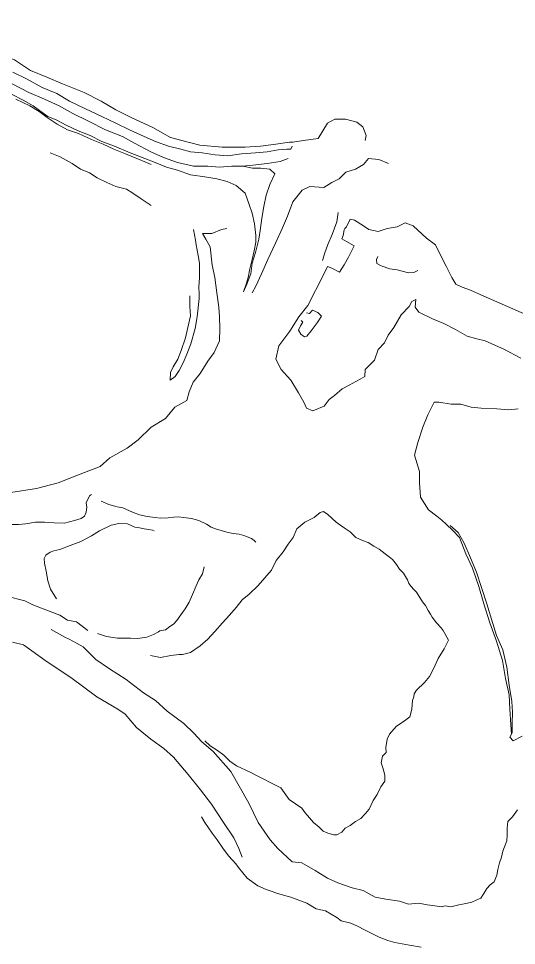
# Model space of a CAD drawing. Extents: x 683321 to 688873, y 7661944 to 7668387.
# Drawn here: x 686852.1 to 687111.4, y 7664700.9 to 7665184 of the extents above; entities that cross this region are included whole.
import ezdxf

# ---------------------------------------------------------------- set-up
doc = ezdxf.new("R2010")
doc.units = 0
doc.header["$MEASUREMENT"] = 0
doc.layers.add('01 CRESTA_Line', color=3, linetype='Continuous', lineweight=20)

msp = doc.modelspace()

# ---------------------------------------------------------------- linework, layer by layer
at = {"layer": '01 CRESTA_Line'}
for points in [[(686805.25, 7665184, 4021.77), (686808.06, 7665180, 4021.45), (686818.19, 7665176, 4024.51), (686827.81, 7665171.5, 4026.57), (686838.38, 7665167, 4027.41), (686849.94, 7665162.5, 4028.15), (686858.25, 7665157, 4027.46), (686866.75, 7665153.5, 4028.01), (686875.06, 7665150, 4029.84), (686886.19, 7665145.5, 4032.07), (686895.19, 7665141, 4032.69), (686902.81, 7665136.5, 4032.68), (686910.81, 7665132.5, 4032.37), (686922.38, 7665127, 4031.39), (686926.81, 7665124.5, 4030.68)], [(686849.06, 7665156, 4021.47), (686856.19, 7665152.5, 4021.85), (686864.31, 7665148, 4022.06), (686871.94, 7665145, 4022.38), (686878.69, 7665141, 4022.49), (686886.94, 7665137, 4022.77), (686895.38, 7665133, 4023.2), (686902.81, 7665129.5, 4023.37), (686909.81, 7665126, 4023.81), (686917.56, 7665122.5, 4024.03), (686923.5, 7665120, 4024.19), (686930.25, 7665117.5, 4024.51), (686936.62, 7665116, 4024.78), (686941.69, 7665114.5, 4024.92), (686947.69, 7665114, 4025.18), (686954.5, 7665113, 4025.34), (686961.12, 7665112.5, 4025.49), (686968.13, 7665113.5, 4025.6), (686975.56, 7665114, 4025.7), (686981.63, 7665114.5, 4025.89), (686987.38, 7665115.5, 4025.96), (686991.88, 7665116, 4026.09), (686993.94, 7665116, 4026.16), (686994.56, 7665117.5, 4026.17)], [(686992.44, 7665111, 4024.59), (686988.37, 7665109.5, 4025.6), (686981.63, 7665108.5, 4025.94), (686974.19, 7665107.5, 4025.73), (686968.75, 7665107, 4025.79), (686963.25, 7665107, 4025.7), (686956.56, 7665106.5, 4025.71), (686950.62, 7665107, 4026.03), (686943.19, 7665107, 4026.35), (686934.81, 7665109, 4025.93), (686927.62, 7665111.5, 4025.83), (686921, 7665114.5, 4025.31), (686912.5, 7665119, 4024.5), (686906.25, 7665122.5, 4023.81), (686897.44, 7665126, 4023.45), (686888.56, 7665130.5, 4023.03), (686880.38, 7665134.5, 4022.86), (686873.19, 7665138.5, 4022.6), (686865.62, 7665142, 4022.34), (686857.38, 7665145.5, 4022.18), (686848.75, 7665150, 4021.61)], [(686848.44, 7665144.5, 4022.66), (686854.5, 7665141.5, 4023.21), (686859.62, 7665138.5, 4023.63), (686863.06, 7665136, 4023.72), (686867.38, 7665133, 4023.63), (686872.06, 7665131, 4023.45), (686876.94, 7665128.5, 4023.59), (686883.13, 7665125.5, 4023.94), (686889.44, 7665123, 4024.19), (686895.44, 7665120, 4024.44), (686902.12, 7665117.5, 4024.55), (686910.25, 7665114, 4025.05), (686917.88, 7665111, 4025.47), (686923.31, 7665109, 4025.73), (686929.19, 7665106.5, 4025.77), (686934.94, 7665105, 4026.14), (686941.69, 7665102.5, 4026.09), (686949.06, 7665101.5, 4026.36), (686955.31, 7665100.5, 4026.79), (686960.75, 7665099, 4026.8), (686965.5, 7665097, 4026.47), (686970.06, 7665093, 4026.45), (686972.13, 7665087, 4026.78), (686973.69, 7665082.5, 4026.91), (686975, 7665077, 4027.19), (686975.75, 7665071, 4027.24), (686975.69, 7665067.5, 4027.28), (686974.88, 7665063, 4027.22), (686973.69, 7665058.5, 4027.12), (686972.56, 7665053.5, 4027.03), (686971.75, 7665049, 4027.11), (686970.69, 7665045.5, 4026.76), (686969.25, 7665041.5, 4026.73), (686971.06, 7665045.5, 4026.57), (686973.12, 7665051, 4026.94), (686973.69, 7665056.5, 4026.81), (686975.56, 7665062, 4026.72), (686977.25, 7665069, 4026.46), (686977.94, 7665073.5, 4026.4), (686978.88, 7665080, 4026.18), (686979.81, 7665086, 4025.97), (686981.13, 7665092, 4025.79), (686983, 7665097.5, 4025.69), (686985.63, 7665103, 4025.59), (686982.94, 7665105.5, 4025.75), (686978.31, 7665106, 4025.9), (686974, 7665106, 4025.83), (686968.88, 7665107, 4025.78)], [(686921.13, 7665108, 4025.47), (686918.69, 7665109, 4025.19), (686913.62, 7665111, 4025.3), (686907.75, 7665113.5, 4024.99), (686901.69, 7665116, 4024.52), (686896.19, 7665118.5, 4024.42), (686890, 7665121, 4024.15), (686883.38, 7665124, 4024), (686877.56, 7665126, 4023.55), (686872.25, 7665129, 4023.37), (686867, 7665132.5, 4023.38), (686862.81, 7665135.5, 4023.76), (686858, 7665138.5, 4023.55), (686850.69, 7665142, 4022.93)], [(687032.69, 7665120.5, 4023.89), (687033.19, 7665123, 4032.02), (687031.38, 7665127.5, 4034.06), (687028.25, 7665130, 4035.26), (687022.38, 7665131.5, 4035.9), (687016.75, 7665131.5, 4035.9), (687013.06, 7665129.5, 4034.44), (687010.62, 7665125.5, 4032.03), (687008.06, 7665121.5, 4029.38), (687000.56, 7665120.5, 4029.26), (686995, 7665119.5, 4030.3), (686993.25, 7665119.5, 4030.3), (686986.13, 7665118.5, 4029.8), (686978.12, 7665117.5, 4029.6), (686970.06, 7665117, 4029.98), (686958.12, 7665117, 4030.33), (686946.56, 7665118, 4029.98), (686937.12, 7665120.5, 4030.09), (686931.25, 7665122, 4030.25), (686926.81, 7665124.5, 4030.68)], [(686868.5, 7665114, 4010.14), (686873.69, 7665112, 4010.18), (686879.94, 7665108.5, 4010.22), (686884.38, 7665105.5, 4010.09), (686889, 7665103.5, 4010.02), (686893, 7665101, 4010.07), (686898, 7665098.5, 4010.02), (686902.69, 7665096.5, 4010.01), (686908.31, 7665095, 4009.56), (686911.69, 7665093, 4010.07), (686916, 7665090, 4010.23), (686921.19, 7665086.5, 4010.23)], [(687044.75, 7665108.5, 4030.52), (687039.81, 7665110.5, 4030.3), (687034.31, 7665111, 4029.28), (687031.75, 7665108, 4031.15), (687027.62, 7665105.5, 4031.38), (687022.62, 7665104, 4030.73), (687019, 7665100.5, 4030.53), (687015.31, 7665098.5, 4029.73), (687011.12, 7665096, 4029.32), (687003.75, 7665096.5, 4027.52)], [(687003.75, 7665096.5, 4027.52), (686999.75, 7665094.5, 4027.05), (686995, 7665088.5, 4026.86), (686992.12, 7665081, 4027.47), (686989.5, 7665075, 4027.02), (686985.88, 7665067, 4027.08), (686981.88, 7665058.5, 4027.39), (686978.62, 7665051, 4027.14), (686975.69, 7665044.5, 4027.04), (686973.81, 7665041, 4026.92)], [(687113.63, 7665007, 4060.51), (687105.12, 7665011.5, 4057.51), (687095.12, 7665016, 4054.94), (687090.75, 7665017, 4054.72), (687085.75, 7665018.5, 4054.35), (687079.69, 7665022, 4053.67), (687073.56, 7665025, 4053.38), (687067.75, 7665027.5, 4052.77), (687060.56, 7665031, 4052.96), (687058.63, 7665033.5, 4052.28), (687059, 7665037.5, 4050.65), (687057, 7665036.5, 4050.4), (687055.62, 7665034, 4051.29), (687051.44, 7665029.5, 4051.82), (687047.5, 7665023, 4052.72), (687044.56, 7665019, 4053.01), (687042.75, 7665015, 4053.37), (687039.44, 7665011.5, 4052.76), (687037.5, 7665006, 4053.65), (687032.56, 7665001, 4053.74), (687032.38, 7664997.5, 4054.62), (687030, 7664996, 4054.93), (687024.31, 7664993, 4052.99), (687020.56, 7664991, 4051.64), (687016.62, 7664987.5, 4048.58), (687013.88, 7664985.5, 4048.01), (687011.25, 7664982, 4048.05), (687005.31, 7664979.5, 4046.04), (687002, 7664981, 4046.3), (687000.75, 7664984, 4046.28), (686997.88, 7664989, 4045.87), (686993.94, 7664995.5, 4045.86), (686988.81, 7665001, 4045.98), (686986.13, 7665006.5, 4045.79), (686987.62, 7665013.5, 4046.25), (686993.44, 7665021, 4046.14), (686998.13, 7665028.5, 4045.87), (687002.69, 7665034.5, 4046.13), (687010.87, 7665050.5, 4046.53), (687012.93, 7665054.76, 4045.12), (687015.26, 7665053.98, 4045.24), (687019.25, 7665051.89, 4045.29), (687021.76, 7665055.63, 4045.35), (687023.91, 7665059.71, 4045.3), (687025.45, 7665062.83, 4045.35), (687026.91, 7665065.59, 4045.33), (687022.93, 7665067.82, 4045.3), (687020.55, 7665069.14, 4045.32), (687021.2, 7665070.86, 4045.28), (687021.68, 7665073.79, 4045.06), (687021.96, 7665074.63, 4045.41), (687022.87, 7665075.5, 4046.46), (687024.81, 7665079.5, 4045.42), (687027.06, 7665079, 4045.99), (687031.75, 7665076, 4047.52), (687034.56, 7665074, 4048.15), (687039.31, 7665073, 4049.43), (687044.12, 7665074.5, 4050), (687049.25, 7665075.5, 4049.37), (687053.37, 7665077.5, 4048.1), (687057.69, 7665076, 4047.46), (687064.62, 7665069.5, 4047.28), (687069.31, 7665066, 4047.55), (687071.69, 7665061, 4049.15), (687074.88, 7665055, 4049.58), (687077.69, 7665049, 4049.46), (687079.81, 7665045.5, 4050.55), (687083.19, 7665044, 4051.39), (687087.56, 7665042.5, 4051.58), (687092.88, 7665040, 4052.81), (687106.69, 7665034, 4054.53), (687116.62, 7665029.5, 4056.53)], [(687018.57, 7665082.85, 4042.44), (687017.92, 7665078.02, 4043.45), (687015.5, 7665071.5, 4044.13), (687013.22, 7665066.3, 4044.01), (687011.56, 7665061.82, 4043.86), (687010.36, 7665057.85, 4043.81)], [(686848.06, 7664937, 4029.55), (686861.5, 7664939, 4031.22), (686872.75, 7664942, 4032.11), (686884.19, 7664946.5, 4032.52), (686894.56, 7664950.5, 4031.73), (686899.63, 7664955, 4032.95), (686908.69, 7664960, 4029.98), (686914.44, 7664964.5, 4028.45), (686921.19, 7664971, 4026.52), (686928.69, 7664975.5, 4024.09), (686933.56, 7664981.5, 4025.27), (686939.81, 7664985, 4024.99), (686940.88, 7664989.5, 4024.88), (686943.06, 7664994.5, 4025.29), (686946.63, 7664999, 4025.92), (686950.75, 7665005.5, 4026.8), (686953.94, 7665010, 4027.55), (686956.81, 7665016, 4027.44), (686956.94, 7665022.5, 4026.42), (686956.69, 7665028.5, 4025.35), (686956.38, 7665033.5, 4023.98), (686955.31, 7665041, 4022.32), (686954.25, 7665049, 4020.28), (686952.94, 7665055.5, 4018.95), (686951.81, 7665065, 4018.55), (686949.62, 7665069, 4018.13), (686947.88, 7665072, 4016.76), (686952.69, 7665072, 4018.38), (686957.75, 7665074, 4018.92), (686960.62, 7665074.5, 4019.53)], [(686941.37, 7665039.5, 4010.15), (686941.25, 7665034, 4010.25), (686941.56, 7665029, 4010.21), (686940.31, 7665023, 4010.28), (686939.06, 7665017.5, 4010.31), (686936.81, 7665011, 4010.41), (686935, 7665006.5, 4010.51), (686932.56, 7665002.5, 4010.57), (686931.31, 7664999.5, 4010.65), (686931.12, 7664995.5, 4010.7), (686933.69, 7664997.5, 4010.67), (686935.69, 7665000.5, 4010.64), (686937.81, 7665004.5, 4010.51), (686939.75, 7665009, 4010.33), (686941.88, 7665014.5, 4010.38), (686944, 7665022.5, 4010.44), (686945.06, 7665028.5, 4010.36), (686946.12, 7665038, 4010.33), (686946.19, 7665040.5, 4010.46), (686946.06, 7665044, 4010.35), (686946.31, 7665049, 4010.15), (686946.31, 7665054, 4009.84), (686946.25, 7665056.5, 4009.18), (686945.62, 7665060.5, 4009.54), (686944.62, 7665066, 4009.2), (686944.19, 7665068.5, 4009.2), (686943.19, 7665074, 4008.41)], [(687039.15, 7665060.01, 4046.07), (687038.49, 7665058.34, 4046.03), (687038.68, 7665056.29, 4045.89), (687040.95, 7665055.19, 4046.14), (687045.46, 7665053.51, 4046.51), (687049.28, 7665053.03, 4046.25), (687055.27, 7665051.45, 4046.46), (687057.96, 7665051.57, 4046.57), (687059.7, 7665052.52, 4046.62), (687059.79, 7665052.94, 4046.59)], [(687002.12, 7665030.54, 4045.92), (687003.61, 7665030.21, 4045.84), (687005.25, 7665032.09, 4045.9), (687007.94, 7665030.73, 4045.92), (687009.91, 7665028.86, 4046.01), (687007.59, 7665025.43, 4045.92), (687004.47, 7665021.3, 4045.93), (687002.23, 7665018.54, 4045.93), (687000.96, 7665018.08, 4045.95), (686999.15, 7665019.44, 4045.93), (686997.82, 7665021.57, 4045.93), (686998.99, 7665023.79, 4045.99), (687000.14, 7665025.79, 4045.95), (686999.34, 7665026.68, 4045.88)], [(687114.44, 7664810, 4070.8), (687109.75, 7664807.5, 4070.5), (687108, 7664809.5, 4069.56), (687108.81, 7664811, 4069.75), (687108.44, 7664816, 4069.75), (687107.88, 7664824, 4069.47), (687107.56, 7664831.5, 4069.43), (687105.75, 7664840, 4069.36), (687104.06, 7664849.5, 4069.3), (687101.06, 7664859.5, 4069.1), (687097.56, 7664869, 4068.9), (687094.44, 7664879, 4068.75), (687091.81, 7664888, 4068.75), (687088.44, 7664897.5, 4068.72), (687085, 7664905, 4068.66), (687081.69, 7664913.5, 4068.73), (687078.2, 7664917.16, 4068.75), (687074.84, 7664920.52, 4069.08), (687072.55, 7664922.54, 4069.11), (687070, 7664924.69, 4068.99), (687065.56, 7664928, 4069.03), (687061.5, 7664934.5, 4069.11), (687060.94, 7664942, 4068.9), (687060.88, 7664948, 4068.82), (687058.25, 7664956.5, 4068.55), (687060, 7664963, 4068.68), (687062.69, 7664971, 4068.75), (687065.25, 7664977.5, 4068.9), (687068.62, 7664984, 4068.88), (687071.06, 7664984, 4069.17), (687077.44, 7664983, 4069.38), (687082.5, 7664983, 4069.05), (687087.88, 7664981.5, 4069.15), (687093, 7664981, 4069.08), (687101.13, 7664980.5, 4069.5), (687107.38, 7664980, 4069.5), (687112.31, 7664980.5, 4069.64)], [(686841.88, 7664912.99, 4033.68), (686840.01, 7664915.28, 4033.33), (686839.2, 7664917.13, 4033.3), (686841.29, 7664919.65, 4033.52), (686844.94, 7664919.73, 4033.57), (686848.65, 7664920.3, 4033.76), (686852.13, 7664920.35, 4033.93), (686855.88, 7664920.63, 4033.94), (686860.88, 7664921.51, 4034.38), (686865.67, 7664921.56, 4034.72), (686870.6, 7664921.19, 4034.88), (686876.07, 7664920.93, 4034.98), (686881.29, 7664922.32, 4035.34), (686884.73, 7664923.46, 4035.29), (686886.51, 7664924.63, 4035.32), (686887.33, 7664926.78, 4035.24), (686887.58, 7664929.26, 4035.05), (686887.25, 7664931.63, 4034.86), (686889.07, 7664935.18, 4035.15), (686890.14, 7664935.85, 4035.2)], [(686895.07, 7664932.45, 4035.21), (686899.11, 7664930.79, 4036.07), (686903.39, 7664929.57, 4036.89), (686906.32, 7664929.05, 4037.82), (686911.38, 7664926.71, 4038.67), (686915.1, 7664925.38, 4039.35), (686919.05, 7664924.53, 4040.03), (686923.22, 7664923.92, 4040.51), (686925.93, 7664923.61, 4040.78), (686929.95, 7664923.84, 4040.72), (686932.94, 7664924.2, 4040.83), (686935.4, 7664924.32, 4040.9), (686938.03, 7664924.03, 4041.14), (686942.25, 7664923.39, 4041.21), (686945.95, 7664922.46, 4041.45), (686949.97, 7664920.48, 4041.27), (686952.43, 7664918.99, 4041.3), (686954.72, 7664918.08, 4041.3), (686960.49, 7664916.23, 4041.29), (686963.95, 7664915.59, 4041.49), (686966.99, 7664915.21, 4041.51), (686969.46, 7664914.56, 4041.81), (686973.49, 7664913.03, 4041.81), (686974.88, 7664911.9, 4042.11), (686975.6, 7664911.11, 4042.01)], [(686920.75, 7664852, 4048.94), (686925.94, 7664851, 4049.11), (686931.44, 7664852, 4049.37), (686935.81, 7664852.5, 4049.43), (686937.5, 7664852.5, 4049.44), (686941.62, 7664853.5, 4049.39), (686946.75, 7664857, 4049.58), (686950.62, 7664860.5, 4049.81), (686954.38, 7664864.5, 4049.99), (686958.38, 7664869, 4050.38), (686961.88, 7664873, 4050.17), (686965.38, 7664877, 4050.16), (686968.56, 7664881, 4050.44), (686972.13, 7664884, 4050.71), (686976.81, 7664888.5, 4050.71), (686980.37, 7664892.5, 4050.61), (686983.81, 7664896.5, 4050.81), (686986.31, 7664901.5, 4051.02), (686989.88, 7664906, 4050.89), (686992.5, 7664910, 4050.5), (686995.19, 7664913.5, 4050.7), (686997.06, 7664918, 4050.79), (687001.25, 7664921.5, 4050.75), (687006, 7664924, 4050.96), (687009.25, 7664926.5, 4050.78), (687011, 7664927, 4050.96), (687013.19, 7664925.5, 4050.48), (687017.56, 7664921.5, 4050.54), (687021.69, 7664918.5, 4050.45), (687024.75, 7664916.5, 4050.2), (687027.81, 7664913.5, 4050.41), (687031.19, 7664912, 4051.17), (687034.12, 7664911, 4051.63), (687037.06, 7664909, 4051.97), (687039.94, 7664907.5, 4052.34), (687043.12, 7664905, 4052.46), (687045.19, 7664903.5, 4052.61), (687046.88, 7664902, 4052.76), (687049, 7664899.5, 4052.39), (687050.56, 7664897, 4051.89), (687052.56, 7664895, 4051.76), (687054.63, 7664891.5, 4051.25), (687055.44, 7664889.5, 4051.08), (687056.62, 7664888, 4050.99), (687057.94, 7664886.5, 4050.69), (687059.31, 7664885, 4051.02), (687062.44, 7664880, 4049.72), (687064.06, 7664878, 4050.96), (687065.5, 7664875.5, 4051.74), (687066.56, 7664873.5, 4052.05), (687067.44, 7664872, 4052.64), (687069.81, 7664869, 4052.62), (687072.25, 7664866.5, 4052.79), (687073.31, 7664865, 4052.93), (687076, 7664860, 4054.28), (687073.81, 7664855.5, 4054.07), (687070.69, 7664850.5, 4053.63), (687068.31, 7664845.5, 4054.18), (687066.06, 7664841, 4054.93), (687063.44, 7664838, 4055.42), (687059.31, 7664834, 4055.83), (687058.12, 7664832, 4055.95), (687058, 7664830.5, 4056.44), (687057.19, 7664828.5, 4057.95), (687056.88, 7664824, 4057.98), (687055.81, 7664820, 4058.3), (687053.06, 7664818, 4058.29), (687048.75, 7664815, 4057.65), (687045.25, 7664811, 4057.35), (687044.12, 7664808.5, 4058.34), (687043.44, 7664804, 4058.15), (687043.62, 7664801.5, 4058.03), (687041.63, 7664799.5, 4057.46), (687040.88, 7664796, 4057.42), (687042.12, 7664792.5, 4058.53), (687042.88, 7664789.5, 4059.37), (687042.88, 7664786.5, 4059.94), (687040.81, 7664783.5, 4060.43), (687038.94, 7664779.5, 4060.29), (687036.75, 7664776.5, 4060.37), (687034.69, 7664772, 4060.64), (687032.56, 7664769.5, 4059.57), (687030.31, 7664767, 4057.51), (687027.56, 7664765.5, 4057.82), (687024.75, 7664763.5, 4059.21), (687022.25, 7664762, 4059.13), (687020.44, 7664760, 4059.4), (687017.94, 7664758.5, 4059.56), (687016.25, 7664758.5, 4058.1), (687013.25, 7664759.5, 4058.23), (687010.69, 7664760.5, 4058.32), (687008.62, 7664762.5, 4057.77), (687005.75, 7664765, 4056.59), (687003.62, 7664767.5, 4056.63), (687001.31, 7664770, 4055.85), (686999.69, 7664772.5, 4055.08), (686993.06, 7664777, 4055.13), (686988.69, 7664783, 4052.99), (686983.88, 7664785.5, 4053.06), (686979.19, 7664788, 4053.82), (686975.94, 7664789.5, 4054.1), (686973, 7664791, 4054.35), (686965.56, 7664794.5, 4057.34), (686962.06, 7664797, 4057.67), (686959.06, 7664800, 4057.38), (686955.63, 7664802.5, 4057.57), (686951.81, 7664805, 4058.16), (686949.12, 7664807.5, 4058.27)], [(686922.79, 7664916.98, 4040.26), (686921.92, 7664917.33, 4040.3), (686919.86, 7664917.67, 4040.23), (686917.48, 7664917.99, 4040.24), (686915.14, 7664918.52, 4040.15), (686912.65, 7664918.94, 4040.01), (686908.91, 7664920.56, 4040.29), (686904.38, 7664920.86, 4040.55), (686900.27, 7664919.98, 4040.59), (686894.3, 7664917.07, 4040.62), (686890.02, 7664914.41, 4040.53), (686884.47, 7664911.45, 4040.45), (686878.96, 7664909.32, 4040.63), (686873.55, 7664907.2, 4040.89), (686870.44, 7664906.55, 4041.12), (686868.51, 7664905.89, 4041), (686866.32, 7664904.26, 4041.03), (686865.43, 7664902.64, 4041.29), (686865.62, 7664900.09, 4041.6), (686866.54, 7664895.96, 4042.53), (686867.28, 7664890.89, 4043.69), (686868.8, 7664886.56, 4044.22), (686871.81, 7664881.5, 4044.87)], [(687076.97, 7664919.76, 4069.13), (687081.09, 7664916.16, 4069.08), (687084.25, 7664910.5, 4068.99), (687087.44, 7664903, 4068.95), (687090.56, 7664895.5, 4068.98), (687093.13, 7664887.5, 4068.96), (687095.94, 7664879, 4069), (687098.44, 7664871, 4069.15), (687101.06, 7664862.5, 4069.29), (687104.38, 7664855, 4069.44), (687106.44, 7664846, 4069.56), (687107.62, 7664836.5, 4069.57), (687109.06, 7664828, 4069.66), (687109.44, 7664822.5, 4069.67), (687109.25, 7664816.5, 4069.85), (687109.25, 7664811.5, 4069.8)], [(686948.8, 7664898.15, 4040.27), (686947.84, 7664894.53, 4041.25), (686946.04, 7664891.49, 4041.81), (686944.51, 7664888.31, 4042.14), (686942.63, 7664883.86, 4042.73), (686940.94, 7664879.88, 4043.64), (686938.84, 7664876.42, 4044.18), (686936.61, 7664873.14, 4044.73), (686934.54, 7664870.3, 4044.87), (686932.76, 7664868.41, 4045.08), (686930.94, 7664867.2, 4045.21), (686928.63, 7664865.38, 4045.59), (686925.71, 7664864.87, 4046.76), (686924.98, 7664864.42, 4046.94), (686922.41, 7664862.97, 4046.9), (686918.94, 7664861.55, 4047.31), (686914.02, 7664860.91, 4047.42), (686910.42, 7664861.07, 4047.56), (686909.31, 7664861, 4047.59), (686903.69, 7664861, 4047.8), (686897.88, 7664862, 4048.11), (686893.12, 7664863.5, 4048.39)], [(686845.81, 7664883, 4050.81), (686855.31, 7664880.5, 4051.41), (686859.44, 7664878.5, 4050.93), (686868.56, 7664875, 4049.39), (686873.56, 7664873, 4049.11), (686877.56, 7664870.5, 4048.99), (686882.25, 7664869.5, 4048.52), (686888.12, 7664865, 4048.3)], [(687111.94, 7664771.5, 4077), (687109.44, 7664768, 4077.11), (687107, 7664765.5, 4077.42), (687106.62, 7664762, 4077.47), (687106.5, 7664758.5, 4077.5), (687106.44, 7664755.5, 4078.07), (687104.25, 7664750, 4078.06), (687103.62, 7664747, 4078.23), (687102.56, 7664744, 4077.7), (687101.63, 7664740.5, 4077.57), (687101.19, 7664737.5, 4077.1), (687099.88, 7664734, 4076.81), (687097.69, 7664732.5, 4077.13), (687095.94, 7664730.5, 4076.94), (687094.38, 7664728, 4076.83), (687092.81, 7664725.5, 4076.44), (687090.5, 7664724.5, 4076.19), (687088.12, 7664723.5, 4075.99), (687086, 7664723, 4075.75), (687083.31, 7664722.5, 4075.66), (687081.38, 7664722, 4075.53), (687079.31, 7664721.5, 4075.42), (687077.19, 7664721, 4074.93), (687074.25, 7664721.5, 4074.31), (687072.31, 7664721, 4074.18), (687068.88, 7664721.5, 4073.94), (687064.88, 7664722, 4073.65), (687060.5, 7664723, 4073.11), (687055.25, 7664722.5, 4072.63), (687050.44, 7664724, 4071.92), (687043.44, 7664725, 4070.59), (687037.75, 7664726, 4070.38), (687031.5, 7664729.5, 4069.95), (687025.88, 7664731, 4068.91), (687018.44, 7664733.5, 4067.87), (687012.94, 7664736, 4067.55), (687006.62, 7664740, 4066.48), (686999.62, 7664744, 4063.45), (686994.63, 7664744.5, 4064.78), (686987.06, 7664751.5, 4063.57), (686983.06, 7664756, 4062.48), (686976.88, 7664765, 4061.67), (686972, 7664775, 4060.82), (686962.69, 7664791.5, 4059.53), (686953.38, 7664802, 4058.43), (686947.63, 7664807, 4057.79), (686943.31, 7664811.5, 4057.51), (686938.25, 7664816.5, 4057.08), (686929.56, 7664823, 4055.79), (686923.38, 7664828.5, 4055.51), (686917.25, 7664832.5, 4055.17), (686908.06, 7664839.5, 4053.77), (686899.44, 7664845, 4053.56), (686892.38, 7664850, 4053.04), (686885.75, 7664856.5, 4052.57), (686882.31, 7664858.5, 4051.72), (686878.5, 7664860.5, 4051.23), (686876.25, 7664861.5, 4050.85), (686869.06, 7664865.5, 4050.95)], [(686849, 7664859, 4054.55), (686854.69, 7664857.5, 4053.15), (686866.5, 7664849, 4053.59), (686879.25, 7664840.5, 4054.09), (686892.88, 7664830.5, 4055.26), (686903.88, 7664824, 4056.36), (686907.62, 7664821.5, 4056.6), (686913.56, 7664814.5, 4058.12), (686921, 7664808.5, 4059.92), (686927.81, 7664803.5, 4058.96), (686932.81, 7664799, 4059.17), (686940.38, 7664790, 4060.12), (686946.88, 7664782, 4060.44), (686952.56, 7664774.5, 4060.85), (686958.88, 7664765, 4061.26), (686964.19, 7664757, 4061.38), (686966.81, 7664751.5, 4061.41), (686968.62, 7664747, 4061.99)], [(687061.75, 7664700, 4075.57), (687055.75, 7664701, 4074.22), (687048, 7664702.5, 4073.95), (687044.38, 7664703.51, 4073.52), (687039.94, 7664705.24, 4072.85), (687036.14, 7664707.09, 4072.11), (687032.19, 7664709, 4071.15), (687028.63, 7664711, 4070.75), (687025.12, 7664712.5, 4069.73), (687020.14, 7664713.81, 4070.35), (687017.94, 7664715.5, 4069.48), (687011.94, 7664719, 4067.98), (687007.06, 7664720, 4068.14), (687002.19, 7664723, 4066.95), (686998, 7664724.5, 4066.63), (686993.88, 7664726, 4066.28), (686986.94, 7664728, 4065.73), (686984.25, 7664729, 4064.85), (686981.06, 7664730, 4065.22), (686976.69, 7664732, 4064.94), (686971.12, 7664736, 4065.05), (686966.69, 7664741.5, 4064.91), (686965.25, 7664743.5, 4064.61), (686961.62, 7664747.5, 4064.57), (686958.88, 7664751, 4064.59), (686955.5, 7664756, 4064.3), (686953, 7664759.5, 4064.29), (686949.19, 7664765, 4063.55), (686947.44, 7664768, 4062.83)]]:
    msp.add_polyline3d(points, dxfattribs=at)

doc.saveas('drawing.dxf')
